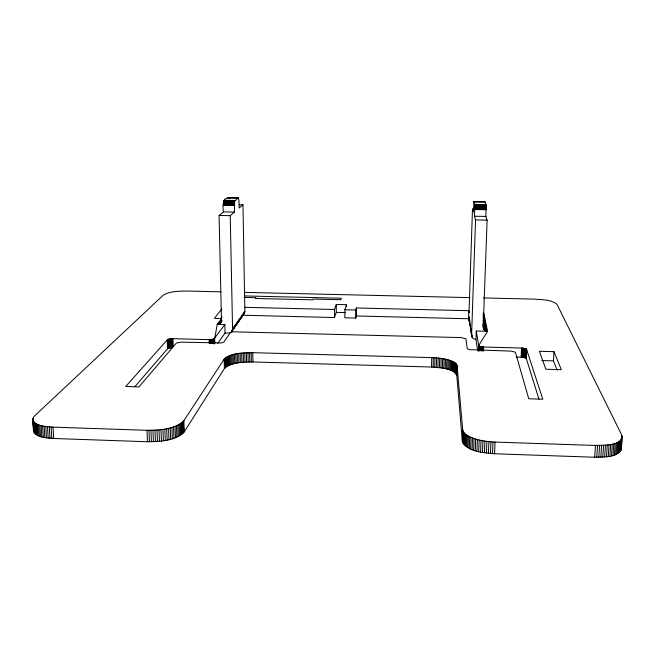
<?xml version="1.0" encoding="UTF-8"?>
<svg xmlns="http://www.w3.org/2000/svg" width="655" height="655" viewBox="0 0 655 655"><rect width="100%" height="100%" fill="white"/><g stroke="black" fill="none" stroke-linecap="round" stroke-linejoin="round"><path stroke-width="0.98" d="M242.276 315.211L334.484 317.544L334.5 309.496L336.302 304.469L346.479 304.714L346.462 306.696M475.956 339.675L472.599 338.103L471.592 335.245L475.538 219.957C472.992 214.144 476.324 207.561 473.933 201.707L485.093 201.936C487.983 207.676 484.004 214.488 487.124 220.162L483.202 326.878L484.201 329.743L487.566 331.324L483.832 313.131L483.226 313.074L486.919 331.266L476.259 331.037L475.956 339.675L477.7 350.622M334.484 317.544L336.277 312.378L336.302 304.469M346.479 304.714L344.874 309.741L344.833 317.798L355.755 318.076L356.32 315.972L356.377 307.973L468.702 310.691L469.013 312.771L472.501 208.618L473.409 212.015L473.966 201.756M621.259 447.332C619.876 458.426 603.067 456.691 594.707 457.239L494.582 453.768C483.701 452.474 467.793 452.458 462.332 441.224L456.772 375.274C451.852 367.275 439.833 368.077 431.506 367.021L252.912 361.953C243.373 362.289 231.903 361.756 224.395 368.544L184.251 431.825C174.918 441.257 159.935 441.47 147.457 441.74L53.726 438.49C47.242 437.622 34.306 438.26 33.651 429.541M355.755 318.076L355.812 310.011L356.377 307.973M33.503 430.892L32.758 419.077L34.085 416.408L163.349 295.11C170.439 290.918 179.265 291.262 187.248 291.049L220.956 291.835M214.783 343.433L214.66 338.496L217.239 324.381L220.064 323.414L221.464 320.844L219.081 215.462L223.502 211.893C222.438 207.406 222.413 196.05 229.856 198.146M219.081 215.462L230.241 215.659L234.424 212.081L234.686 201.126L238.183 197.933L238.936 199.89L239.157 208.044L242.98 204.778L244.864 311.313L244.249 313.458L231.559 331.782L229.528 333.018L225.042 333.076L217.706 343.408M431.506 367.021L431.743 357.63L252.765 352.668C243.21 353.012 231.804 352.439 224.182 359.079L183.891 420.666C174.402 429.909 159.476 430.024 146.99 430.31L53.006 427.134C46.3 426.29 36 426.962 32.75 419.732M433.111 367.087L433.348 357.687L431.743 357.63M434.715 367.177L434.961 357.777L433.348 357.687M436.304 367.299L436.549 357.9L434.961 357.777M437.876 367.455L438.13 358.048L436.549 357.9M439.423 367.643L439.677 358.228L438.13 358.048M440.938 367.856L441.2 358.432L439.677 358.228M442.42 368.094L442.682 358.67L441.2 358.432M443.853 368.364L444.115 358.932L442.682 358.67M445.236 368.659L445.506 359.218L444.115 358.932M446.571 368.978L446.841 359.529L445.506 359.218M447.84 369.322L448.118 359.865L446.841 359.529M449.043 369.69L449.322 360.225L448.118 359.865M450.182 370.083L450.46 360.602L449.322 360.225M451.238 370.493L451.524 361.003L450.46 360.602M452.212 370.918L452.499 361.421L451.524 361.003M453.104 371.36L453.391 361.847L452.499 361.421M453.907 371.819L454.202 362.297L453.391 361.847M454.619 372.294L454.914 362.755L454.202 362.297M455.233 372.769L455.528 363.222L454.914 362.755M455.749 373.26L456.044 363.705L455.528 363.222M456.167 373.759L456.044 363.705M456.469 374.267L456.461 364.188M456.674 374.766L456.772 364.671M456.772 375.274L456.977 365.171M462.332 441.224L462.708 429.86L457.075 365.662M462.463 441.961L462.708 429.86M462.717 442.698L462.831 430.572M463.101 443.435L463.093 431.285M463.617 444.164L464.002 432.718L463.478 432.005M464.264 444.892L464.649 433.43L464.002 432.718M468.702 310.691L468.743 320.893L468.882 316.832L468.44 318.756L356.32 315.972M465.034 445.613L465.418 434.126L464.649 433.43M465.918 446.325L466.311 434.822L465.418 434.126M466.933 447.013L467.326 435.493L466.311 434.822M468.055 447.692L468.456 436.148L467.326 435.493M469.291 448.339L469.692 436.787L468.456 436.148M470.634 448.97L471.043 437.401L469.692 436.787M472.083 449.576L472.492 437.982L471.043 437.401M473.622 450.141L474.032 438.539L472.492 437.982M478.486 350.581L478.666 345.553L476.259 331.037M478.559 350.777L478.666 345.553L487.566 331.324M478.74 350.965L478.74 345.742M475.243 450.681L475.661 439.063L474.032 438.539M479.001 351.154L478.92 345.93M479.394 350.319L479.182 346.11M479.82 350.482L479.968 346.454L479.534 346.29M480.328 350.638L480.475 346.601L479.968 346.454M476.946 451.18L477.372 439.554L475.661 439.063M480.893 350.761L481.04 346.724L480.475 346.601M481.507 350.875L481.654 346.831L481.04 346.724M482.154 350.957L482.301 346.921L481.654 346.831M478.731 451.647L479.157 440.004L477.372 439.554M482.825 351.014L482.972 346.978L482.301 346.921M483.505 351.047L483.652 347.011L522.231 348.059L526.464 349.115L542.798 399.206L528.749 398.78L515.387 352.202L511.146 351.121L469.005 349.631L467.22 348.566L465.934 338.791L461.226 337.595L233.024 331.807L230.429 332.601L223.871 342L221.586 342.933L181.026 342.172L176.473 342.991L138.942 386.876L125.719 386.475L167.483 339.634L172.306 338.66L209.141 339.642L213.857 339.003L224.853 324.577L217.861 324.356L221.546 319.493M480.574 452.073L481.007 440.422L479.157 440.004M482.473 452.458L482.915 440.79L481.007 440.422M484.422 452.793L484.872 441.118L482.915 440.79M486.411 453.08L486.87 441.404L484.872 441.118M488.433 453.325L488.892 441.642L486.87 441.404M490.472 453.522L490.939 441.838L488.892 441.642M492.527 453.669L492.994 441.978L490.939 441.838M494.582 453.768L495.057 442.076L595.46 445.466C602.911 444.786 622.864 446.759 621.767 435.1L557.028 304.403C550.994 299.294 541.972 299.859 534.488 299.122L483.423 297.935M516.017 357L521.126 357.139L521.544 348.026M538.95 399.132L526.35 358.653L524.892 357.712L521.814 357.171L522.231 348.059M522.493 357.229L522.911 348.116M523.157 357.319L523.574 348.198M523.787 357.425L524.205 348.304M524.368 357.565L524.794 348.435M524.892 357.712L525.326 348.583M525.359 357.884L525.785 348.747M525.736 358.064L526.17 348.927M526.039 358.26L526.464 349.115M526.35 358.653L526.669 349.311M231.559 331.782L232.566 329.031L230.241 215.659M557.135 370.132L553.475 360.864L553.966 351.653L539.376 351.26L545.877 369.24L561.335 369.682L553.966 351.653M594.707 457.239L595.46 445.466M596.779 457.28L597.54 445.515M598.817 457.28L599.587 445.506M600.815 457.223L601.593 445.449M602.772 457.108L603.55 445.343M604.663 456.953L605.449 445.187M606.497 456.74L607.283 444.991M608.249 456.486L609.044 444.737M609.92 456.175L610.714 444.434M611.5 455.823L612.302 444.098M612.99 455.43L613.792 443.705M614.365 454.988L615.176 443.279M615.635 454.513L616.445 442.813M616.789 453.989L617.6 442.305M617.829 453.44L618.639 441.773M618.738 452.851L619.548 441.2M619.524 452.237L620.334 440.602M620.17 451.59L620.989 439.972M620.694 450.927L621.505 439.325M621.079 450.239L621.89 438.654M621.931 437.745L622.062 435.829M621.325 449.535L622.225 436.549M232.206 330.783L244.52 312.959M234.056 327.115L235.194 325.486M238.584 320.598L239.714 318.96M232.533 329.629L244.831 311.878M231.772 330.922L244.716 312.435M231.69 331.381L242.94 315.112M232.566 329.031L244.864 311.313M219.572 323.767L222.012 320.532M220.064 323.414L221.889 320.991M220.489 322.997L221.709 321.384M218.459 324.241L221.521 320.189M219.04 324.045L221.48 320.811M217.239 324.381L221.701 318.518L214.422 318.338L221.84 308.923M244.249 313.458L243.504 314.294M220.792 318.584L222.02 316.971M485.093 201.936L473.876 201.887M134.864 386.655L167.59 348.747L172.609 347.568L172.306 338.66M242.538 314.891L243.046 314.629M227.449 197.761L238.404 197.933M227.801 197.892L238.518 198.072M224.108 200.283L235.014 200.463M474.719 204.393L486.043 204.573M223.985 200.414L234.899 200.594M474.752 204.532L486.075 204.72M223.871 200.643L234.793 200.815M474.769 204.761L486.108 204.941M223.764 200.946L234.686 201.126M474.793 205.072L486.133 205.261M223.666 201.322L234.596 201.503M474.801 205.457L486.149 205.645M223.576 201.773L234.506 201.953M474.809 205.916L486.166 206.104M223.494 202.28L234.441 202.46M474.818 206.44L486.174 206.628M223.437 202.837L234.375 203.017M474.818 207.005L486.174 207.193M223.388 203.435L234.334 203.615M474.809 207.61L486.166 207.799M223.363 204.049L234.302 204.237M474.801 208.249L486.157 208.437M239.181 204.72L242.98 204.778M223.347 204.688L234.294 204.868M474.785 208.888L486.141 209.076M223.355 205.318L234.294 205.498M474.76 209.534L486.125 209.723M223.502 211.893L234.424 212.081M474.539 216.232L485.879 216.428M475.538 219.957L487.124 220.162M244.446 292.376L470.143 297.624M244.421 295.937L341.345 298.221L340.821 299.728L312.926 299.073L312.582 299.826L255.393 298.475L255.917 297.722L244.102 297.444M244.79 307.31L334.5 309.496M344.874 309.741L355.812 310.011M336.277 312.378L345.414 312.599M541.832 360.545L553.475 360.864M482.972 346.978L483.652 347.011M492.994 441.978L495.057 442.076M521.126 357.139L521.814 357.171M483.03 314.85L486.297 331.119M483.038 317.503L485.699 330.89M483.071 320.066L485.142 330.578M483.144 322.563L484.643 330.194M483.087 324.029L484.201 329.743M483.054 325.224L483.832 329.236M483.153 326.681L483.537 328.687M468.906 317.413L471.936 337.047M469.619 320.025L469.913 321.973M470.347 324.905L470.634 326.853M470.92 328.81L471.215 330.759M471.502 332.715L472.23 337.595M468.882 316.832L471.731 336.465M35.468 423.326L36.23 434.576M34.699 422.778L35.452 434.019M34.044 422.205L34.805 433.43M33.528 421.615L34.281 432.824M33.569 423.801L33.708 425.824M32.897 418.414L33.888 432.194M32.758 419.077L33.634 431.547M42.583 425.938L43.328 437.27M41.126 425.594L41.871 436.91M39.775 425.21L40.52 436.517M38.53 424.784L39.275 436.083M37.392 424.334L38.146 435.616M36.369 423.842L37.122 435.108M49.264 426.913L49.985 438.269M47.479 426.733L48.208 438.08M45.76 426.511L46.497 437.851M44.131 426.249L44.867 437.581M53.006 427.134L53.726 438.49M51.106 427.052L51.827 438.4M148.963 430.351L149.422 441.781M146.99 430.31L147.457 441.74M157.004 430.057L157.446 441.478M154.989 430.204L155.44 441.626M152.967 430.302L153.426 441.724M150.953 430.351L151.411 441.781M164.864 429.041L165.281 440.43M162.948 429.361L163.373 440.758M160.991 429.631L161.425 441.044M159.009 429.868L159.443 441.282M168.613 339.143L168.924 348.059M168.155 339.298L168.474 348.214M167.778 339.462L168.098 348.386M167.483 339.634L167.795 348.566M167.271 339.814L167.59 348.747M170.292 427.846L170.693 439.202M168.548 428.28L168.957 439.652M166.73 428.681L167.148 440.062M177.808 425.201L178.193 436.492M176.49 425.783L176.875 437.09M172.961 338.668L173.231 346.577M175.073 426.348L175.466 437.663M171.635 338.684L171.938 347.584M170.971 338.733L171.274 347.633M173.559 426.88L173.96 438.211M170.325 338.799L170.627 347.707M169.702 338.897L170.013 347.805M169.129 339.012L169.44 347.928M171.97 427.379L172.363 438.719M183.891 420.666L184.251 431.825M183.384 421.337L183.744 432.521M182.753 422.008L183.113 433.209M181.992 422.68L182.36 433.897M181.124 423.335L181.492 434.568M180.125 423.973L180.502 435.223M179.02 424.596L179.405 435.87M212.376 339.405L212.474 343.367M211.77 339.503L211.876 343.466M211.131 339.577L211.237 343.539M210.476 339.618L210.574 343.588M209.805 339.642L209.911 343.605M209.141 339.642L209.248 343.605M214.48 338.668L214.603 343.613M214.21 338.84L214.332 343.785M213.857 339.003L213.98 343.957M213.432 339.159L213.53 343.114M212.932 339.29L213.031 343.253M226.974 356.803L227.187 366.202M226.221 357.237L226.434 366.653M224.853 324.577L225.042 333.076M225.566 357.687L225.778 367.111M225.001 358.138L225.214 367.578M224.542 358.604L224.755 368.061M224.182 359.079L224.395 368.544M234.523 354.24L234.711 363.566M233.237 354.543L233.426 363.877M232.009 354.871L232.198 364.221M230.847 355.223L231.043 364.581M229.758 355.591L229.962 364.958M228.751 355.976L228.947 365.359M227.817 356.385L228.022 365.777M241.72 353.086L241.891 362.387M240.197 353.266L240.377 362.567M238.715 353.471L238.895 362.78M237.274 353.7L237.454 363.017M235.874 353.954L236.062 363.279M247.999 352.668L248.163 361.953M246.411 352.734L246.575 362.019M244.831 352.824L244.995 362.109M243.267 352.939L243.431 362.231M252.765 352.668L252.912 361.953M251.184 352.636L251.332 361.92M249.596 352.636L249.752 361.92"/></g></svg>
